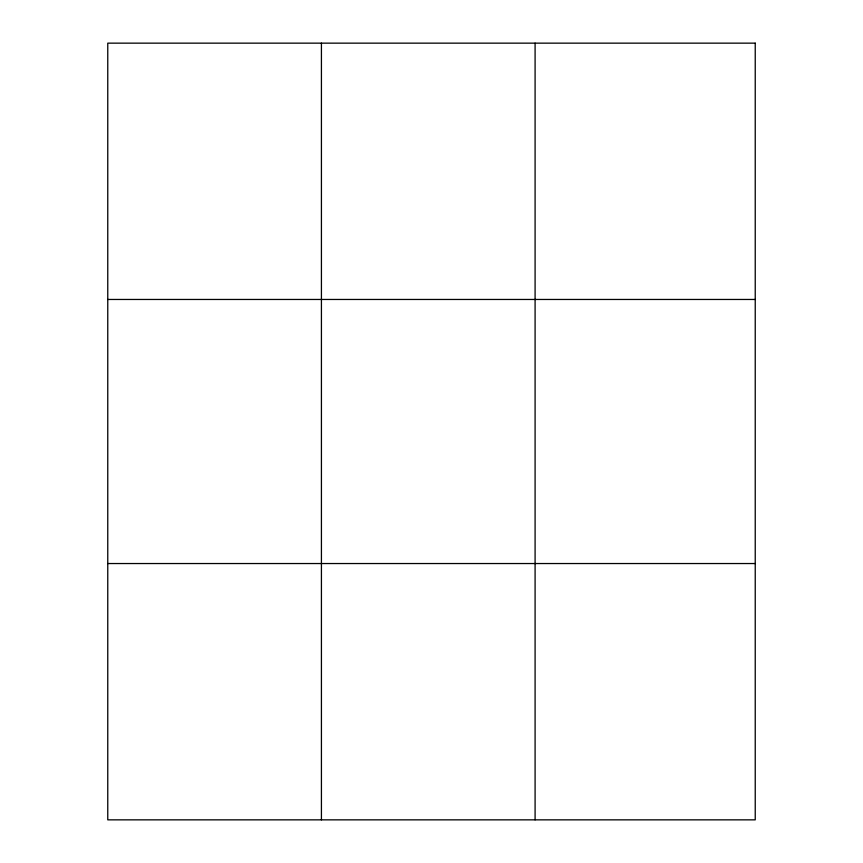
<?xml version="1.0" encoding="UTF-8"?>
<svg xmlns="http://www.w3.org/2000/svg" width="863" height="863" viewBox="0 0 863 863"><rect width="100%" height="100%" fill="white"/><g stroke="black" fill="none" stroke-linecap="round" stroke-linejoin="round"><path stroke-width="1.29" d="M321.424 819.85L321.424 43.15M535.092 819.85L535.092 43.15M107.767 299.461L755.233 299.461M107.767 563.539L755.233 563.539M755.233 43.15L755.233 819.85L107.767 819.85L107.767 43.15L755.233 43.15"/></g></svg>
